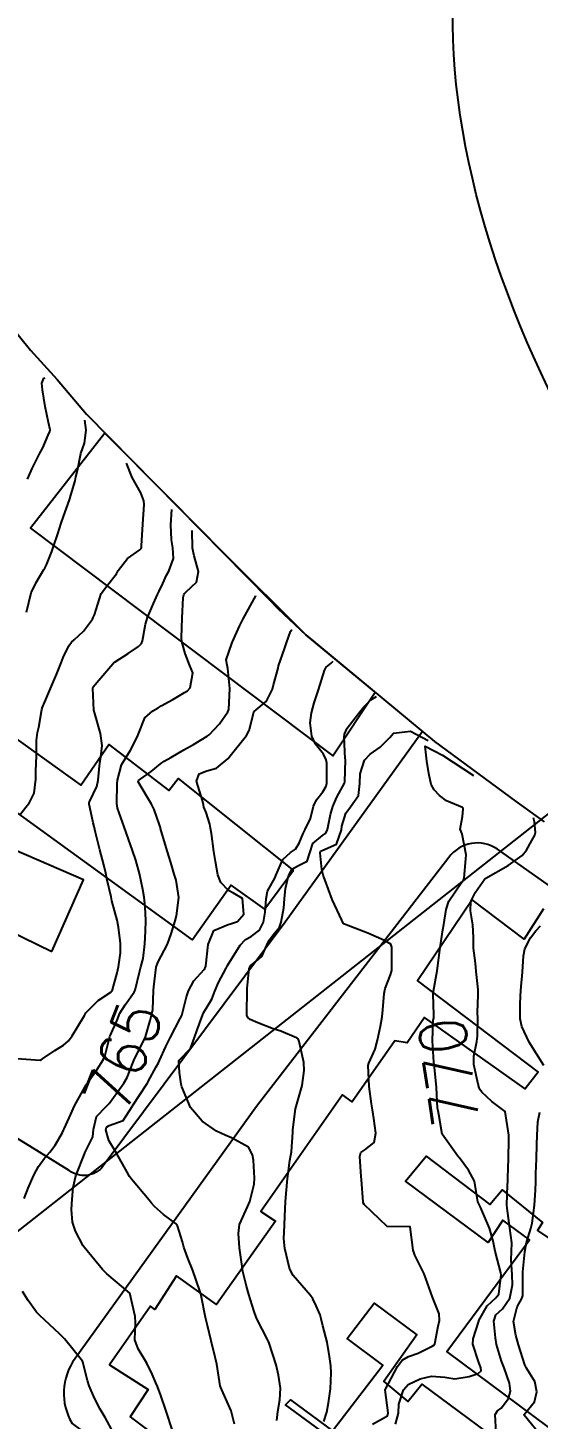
# Model space of a CAD drawing. Header units: metres. Extents: x 318500 to 325275, y 7408834 to 7428799.
# Drawn here: x 320806.3 to 320850.1, y 7409980.9 to 7410100.4 of the extents above; entities that cross this region are included whole.
import ezdxf
from ezdxf.enums import TextEntityAlignment as Align

# ---------------------------------------------------------------- set-up
doc = ezdxf.new("R2010")
doc.units = ezdxf.units.M
doc.header["$MEASUREMENT"] = 0
doc.linetypes.add('CONTINUO', pattern=[0])
for name, color, linetype in [('Area', 45, 'Continuous'), ('Cotas', 45, 'Continuous'), ('Curvas de Nivel 1m', 11, 'Continuous'), ('Curvas de Nivel 5m', 15, 'Continuous'), ('DETALHES', 45, 'Continuous'), ('Edificações', 30, 'Continuous'), ('TEXTO', 45, 'Continuous'), ('Vias Primárias', 230, 'Continuous'), ('Vias Secundárias', 230, 'Continuous')]:
    doc.layers.add(name, color=color, linetype=linetype)
doc.styles.add('Style-STANDARD', font='STANDARD.shx')

msp = doc.modelspace()

# ---------------------------------------------------------------- linework, layer by layer
at = {"layer": 'Area'}
msp.add_lwpolyline([(320783.51, 7410103.61), (320785.56, 7410100.21), (320787.61, 7410096.86), (320790.47, 7410092.4), (320792.42, 7410089.51), (320800.17, 7410080.54), (320802.21, 7410078), (320805.03, 7410074.86), (320805.03, 7410074.33), (320804.62, 7410075.07), (320806.52, 7410072.71), (320808.81, 7410070.19), (320811.33, 7410067.23), (320827.04, 7410051.33), (320827.76, 7410050.54), (320830.19, 7410048.27), (320841.24, 7410039.13), (320848.2, 7410033.99), (320850.65, 7410032.22)], dxfattribs=at)
at = {"layer": 'Curvas de Nivel 1m', "flags": 128}
for points, elevation in [([(320806.18, 7410050.23), (320806.58, 7410051.9), (320807, 7410052.78), (320807.68, 7410053.88), (320807.76, 7410054.02), (320807.91, 7410054.3), (320808.35, 7410055.45), (320808.5, 7410055.87), (320808.86, 7410056.95), (320809.17, 7410057.87), (320809.37, 7410058.45), (320809.86, 7410059.86), (320809.89, 7410059.95), (320809.99, 7410060.26), (320810.35, 7410061.51), (320810.43, 7410061.85), (320810.55, 7410062.38), (320810.84, 7410063.85), (320811.16, 7410064.73), (320811.3, 7410065.84), (320811.19, 7410066.72)], 761), ([(320805.62, 7410032.82), (320806.45, 7410033.9), (320806.84, 7410034.7), (320806.98, 7410035.89), (320806.98, 7410036.58), (320807.03, 7410037.89), (320807.04, 7410039.22), (320807.13, 7410039.89), (320807.24, 7410040.36), (320807.51, 7410041.88), (320807.56, 7410042.06), (320807.75, 7410042.53), (320808.16, 7410043.48), (320808.33, 7410043.87), (320808.77, 7410044.88), (320809.16, 7410045.87), (320809.33, 7410046.33), (320809.81, 7410047.34), (320810.04, 7410047.64), (320810.27, 7410047.85), (320811.07, 7410048.6), (320811.85, 7410049.64), (320811.91, 7410049.77), (320811.94, 7410049.83), (320812.02, 7410049.99), (320812.59, 7410051.82), (320813.15, 7410052.55), (320813.9, 7410053.52), (320814, 7410053.7), (320814.06, 7410053.8), (320814.87, 7410054.84), (320815.93, 7410055.59), (320816.02, 7410055.69), (320816.05, 7410055.78), (320816.06, 7410055.91), (320816.16, 7410057.78), (320816.29, 7410059.46), (320816.27, 7410059.78), (320815.99, 7410060.46), (320815.25, 7410061.79), (320814.78, 7410063.03)], 762), ([(320805.34, 7410011.91), (320807.34, 7410011.76), (320807.43, 7410011.79), (320807.56, 7410011.88), (320808.62, 7410012.6), (320809.36, 7410013.05), (320809.78, 7410013.44), (320810.09, 7410013.85), (320811.15, 7410015.6), (320811.28, 7410015.83), (320811.33, 7410015.89), (320811.39, 7410015.96), (320812.33, 7410016.89), (320813.42, 7410017.62), (320813.51, 7410017.71), (320813.56, 7410017.8), (320813.96, 7410019.28), (320814.08, 7410019.79), (320814.26, 7410020.99), (320814.26, 7410021.79), (320814.09, 7410023.2), (320813.98, 7410023.8), (320813.52, 7410025.46), (320813.44, 7410025.8), (320813.08, 7410027.35), (320812.99, 7410027.81), (320812.82, 7410028.55), (320812.49, 7410029.82), (320812.12, 7410031.3), (320812, 7410031.82), (320811.92, 7410032.14), (320811.63, 7410033.48), (320811.56, 7410033.76), (320811.55, 7410033.83), (320811.57, 7410033.9), (320811.63, 7410034.01), (320812.22, 7410035.26), (320812.34, 7410035.82), (320812.46, 7410037.04), (320812.57, 7410037.82), (320812.67, 7410038.78), (320812.55, 7410039.82), (320812.04, 7410041.52), (320811.97, 7410041.83), (320811.89, 7410043.71), (320811.92, 7410043.83), (320812.56, 7410044.6), (320813.59, 7410045.8), (320813.69, 7410045.9), (320813.79, 7410045.97), (320814.92, 7410046.68), (320815.81, 7410047.29), (320816.05, 7410047.54), (320816.14, 7410047.78), (320816.41, 7410049.21), (320816.57, 7410049.77), (320817.08, 7410050.98), (320817.44, 7410051.76), (320817.59, 7410052.04), (320817.88, 7410052.68), (320818.22, 7410053.42), (320818.42, 7410053.74), (320818.82, 7410054.83), (320818.74, 7410055.74), (320818.64, 7410056.44), (320818.58, 7410057.74), (320818.66, 7410059.05)], 763), ([(320805.98, 7409999.9), (320806.31, 7410000.78), (320806.81, 7410001.89), (320807.22, 7410002.65), (320807.73, 7410003.37), (320808.17, 7410003.87), (320808.65, 7410004.46), (320809.26, 7410005.56), (320809.35, 7410005.76), (320809.41, 7410005.86), (320809.99, 7410007.14), (320810.29, 7410007.84), (320811.31, 7410009.66), (320811.43, 7410009.83), (320812.21, 7410010.93), (320812.76, 7410011.81), (320812.94, 7410012.21), (320813.35, 7410013.8), (320813.37, 7410013.85), (320813.97, 7410015.21), (320814.21, 7410015.79), (320814.66, 7410016.53), (320815.42, 7410017.6), (320815.49, 7410017.71), (320815.51, 7410017.78), (320815.89, 7410019.32), (320816.01, 7410019.77), (320816.19, 7410020.5), (320816.34, 7410021.77), (320816.4, 7410022.85), (320816.42, 7410023.77), (320816.36, 7410024.92), (320816.29, 7410025.77), (320816.18, 7410026.42), (320815.88, 7410027.78), (320815.57, 7410028.94), (320815.28, 7410029.78), (320815.11, 7410030.26), (320814.57, 7410031.79), (320814.01, 7410033.41), (320813.95, 7410033.8), (320813.98, 7410035.48), (320814, 7410035.8), (320814.35, 7410037.13), (320814.73, 7410037.79), (320815.1, 7410038.38), (320815.71, 7410039.56), (320815.79, 7410039.78), (320816.34, 7410041.16), (320817.03, 7410041.76), (320817.48, 7410042.01), (320817.75, 7410042.19), (320818.76, 7410042.73), (320819.76, 7410043.32), (320820, 7410043.48), (320820.25, 7410043.72), (320820.47, 7410045.03), (320820.19, 7410045.72), (320819.8, 7410046.68), (320819.53, 7410047.72), (320819.5, 7410048.05), (320819.55, 7410049.72), (320819.65, 7410051.5), (320819.7, 7410051.72), (320819.76, 7410051.83), (320819.87, 7410051.94), (320820.79, 7410052.81), (320820.95, 7410053.71), (320820.58, 7410055.06), (320820.43, 7410055.71), (320820.42, 7410057.24)], 764), ([(320824.06, 7409980.52), (320823.76, 7409981.66), (320822.97, 7409983.46), (320822.87, 7409983.67), (320822.82, 7409983.82), (320822.52, 7409985.67), (320822.39, 7409986.28), (320822.05, 7409987.68), (320821.72, 7409989), (320821.56, 7409989.68), (320821.18, 7409991.58), (320821.15, 7409991.69), (320821.07, 7409991.96), (320820.48, 7409993.7), (320820.05, 7409994.77), (320819.71, 7409995.71), (320819.58, 7409996.16), (320819.15, 7409997.54), (320819.09, 7409997.66), (320819.03, 7409997.72), (320817.95, 7409998.53), (320817.17, 7409999.21), (320816.92, 7409999.5), (320816.71, 7409999.76), (320815.21, 7410001.55), (320815.04, 7410001.78), (320814.84, 7410002.15), (320813.9, 7410003.79), (320813.25, 7410004.86), (320813, 7410005.8), (320813.04, 7410006.03), (320813.27, 7410006.17), (320814.47, 7410006.59), (320815.25, 7410007.78), (320815.27, 7410007.8), (320815.29, 7410007.84), (320816.54, 7410009.76), (320816.81, 7410010.26), (320817.33, 7410011.19), (320817.53, 7410011.55), (320817.61, 7410011.75), (320818.16, 7410012.94), (320818.55, 7410013.73), (320819.39, 7410015.35), (320819.51, 7410015.59), (320819.56, 7410015.72), (320819.92, 7410017.2), (320820.09, 7410017.71), (320820.55, 7410018.59), (320821.45, 7410019.55), (320821.51, 7410019.64), (320821.54, 7410019.7), (320821.6, 7410019.84), (320821.78, 7410021.7), (320822.28, 7410022.89), (320823.5, 7410023.42), (320823.7, 7410023.46), (320824.31, 7410023.66), (320824.85, 7410024.31), (320824.74, 7410025.65), (320823.97, 7410026.1), (320823.54, 7410026.33), (320822.88, 7410027.01), (320822.62, 7410027.68), (320822.43, 7410028.82), (320822.28, 7410029.69), (320822.06, 7410031.24), (320822, 7410031.69), (320821.94, 7410032.02), (320821.62, 7410033.02), (320821.42, 7410033.5), (320821.39, 7410033.7), (320821.29, 7410034.05), (320820.77, 7410035.71), (320821.02, 7410036.36), (320821.67, 7410036.61), (320822.51, 7410036.85), (320823.5, 7410037.67), (320823.69, 7410037.9), (320825.08, 7410039.65), (320825.3, 7410040.06), (320825.72, 7410041.64), (320825.72, 7410041.66), (320825.74, 7410041.69), (320826.8, 7410042.59), (320827.31, 7410043.62), (320827.41, 7410043.99), (320827.79, 7410045.42), (320827.84, 7410045.62), (320828.35, 7410047.08), (320828.52, 7410047.61), (320828.87, 7410048.57), (320828.98, 7410048.75)], 766), ([(320827.69, 7409980.84), (320827.76, 7409981.6), (320827.93, 7409982.62), (320828.01, 7409983.6), (320827.84, 7409984.74), (320827.62, 7409985.6), (320827.02, 7409987.46), (320826.97, 7409987.61), (320826.91, 7409987.73), (320825.95, 7409989.63), (320825.7, 7409990.27), (320825.28, 7409991.64), (320825.08, 7409992.36), (320824.77, 7409993.64), (320824.7, 7409994.05), (320824.49, 7409995.65), (320824.38, 7409996.89), (320824.49, 7409997.65), (320825.17, 7409999.17), (320825.36, 7409999.64), (320825.73, 7410001.11), (320825.76, 7410001.63), (320825.67, 7410003.19), (320825.6, 7410003.64), (320825.24, 7410004.3), (320823.8, 7410005.11), (320823.25, 7410005.33), (320822.5, 7410005.68), (320821.27, 7410006.52), (320820.27, 7410007.71), (320819.53, 7410009.49), (320819.47, 7410009.72), (320819.32, 7410010.7), (320819.28, 7410011.72), (320819.29, 7410011.77), (320819.34, 7410011.83), (320820.28, 7410012.78), (320820.62, 7410013.71), (320820.8, 7410014.28), (320821.32, 7410015.7), (320821.34, 7410015.75), (320821.39, 7410015.84), (320822.1, 7410017), (320822.37, 7410017.69), (320822.68, 7410018.43), (320823.33, 7410019.67), (320823.45, 7410019.89), (320824.54, 7410021.65), (320824.99, 7410022.13), (320825.48, 7410022.39), (320826.19, 7410022.93), (320826.53, 7410023.63), (320826.67, 7410024.47), (320826.77, 7410025.63), (320826.89, 7410026.27), (320827.55, 7410027.44), (320827.61, 7410027.62), (320828.19, 7410028.99), (320828.85, 7410029.6), (320829.29, 7410029.89), (320829.59, 7410030.4), (320829.96, 7410031.23), (320830.13, 7410031.58), (320830.57, 7410032.53), (320830.83, 7410033.57), (320831.09, 7410034.12), (320831.65, 7410034.81), (320831.92, 7410035.29), (320831.98, 7410035.56), (320831.97, 7410037.27), (320831.93, 7410037.56), (320831.69, 7410038.05), (320831.02, 7410038.89), (320830.69, 7410039.58), (320830.56, 7410040.74), (320830.66, 7410041.58), (320830.89, 7410042.44), (320831.26, 7410043.57), (320831.79, 7410045.21), (320831.89, 7410045.46), (320831.92, 7410045.5), (320832.36, 7410045.85), (320832.52, 7410046.02)], 767), ([(320831.72, 7409980.75), (320831.99, 7409981.54), (320832.13, 7409982.36), (320832.29, 7409983.54), (320832.36, 7409984.92), (320832.32, 7409985.54), (320832.22, 7409986.32), (320832.01, 7409987.55), (320831.63, 7409988.96), (320831.5, 7409989.55), (320831.42, 7409989.92), (320831.06, 7409990.68), (320830.78, 7409991.27), (320830.58, 7409991.57), (320829.1, 7409993.29), (320828.91, 7409993.59), (320828.78, 7409993.91), (320828.36, 7409995.6), (320828.3, 7409996.44), (320828.34, 7409997.6), (320828.37, 7409998.39), (320828.43, 7409999.6), (320828.48, 7410000.32), (320828.6, 7410001.6), (320828.79, 7410003.16), (320828.89, 7410003.6), (320828.94, 7410003.89), (320829.05, 7410005.59), (320829.06, 7410005.79), (320829.29, 7410007.59), (320829.87, 7410009.58), (320830.02, 7410010.88), (320830, 7410011.58), (320829.6, 7410013.36), (320829.52, 7410013.59), (320829.44, 7410013.66), (320829.37, 7410013.7), (320828.02, 7410014.26), (320827.38, 7410014.47), (320826.06, 7410014.96), (320825.39, 7410015.26), (320825.18, 7410015.44), (320825.1, 7410015.64), (320825.11, 7410015.93), (320825.13, 7410017.64), (320825.15, 7410017.92), (320825.31, 7410019.64), (320825.45, 7410019.9), (320826.41, 7410020.68), (320826.82, 7410021.63), (320827.04, 7410022.06), (320827.49, 7410022.66), (320827.91, 7410023.2), (320828.05, 7410023.61), (320828.28, 7410024.84), (320828.35, 7410025.61), (320828.44, 7410026.5), (320828.68, 7410027.6), (320828.98, 7410028.18), (320829.56, 7410028.48), (320830.29, 7410028.85), (320830.52, 7410029.58), (320830.79, 7410030.38), (320831.6, 7410031.06), (320831.9, 7410031.26), (320832.03, 7410031.56), (320832.31, 7410032.86), (320832.51, 7410033.55), (320832.84, 7410034.35), (320833.5, 7410035.54), (320833.54, 7410035.66), (320833.58, 7410037.54), (320833.57, 7410037.66), (320833.46, 7410039.54), (320833.49, 7410039.77), (320833.72, 7410040.26), (320834.69, 7410041.53), (320835.16, 7410042.11), (320835.76, 7410042.7), (320836.26, 7410043)], 768), ([(320835.9, 7409980.52), (320836.93, 7409981.09), (320837.18, 7409981.23), (320837.24, 7409981.48), (320836.99, 7409983.46), (320836.99, 7409983.48), (320837.02, 7409983.53), (320838.06, 7409985.46), (320838.44, 7409986.02), (320839, 7409986.32), (320839.83, 7409986.62), (320841.02, 7409987.21), (320841.16, 7409987.29), (320841.25, 7409987.43), (320841.55, 7409988.92), (320841.67, 7409989.42), (320841.64, 7409990), (320841.07, 7409991.43), (320840.33, 7409993.44), (320839.54, 7409995.02), (320839.39, 7409995.45), (320839.15, 7409997.45), (320837.15, 7409997.48), (320835.18, 7409999.37), (320835.11, 7409999.51), (320835.09, 7409999.6), (320834.96, 7410001.51), (320834.94, 7410001.79), (320834.81, 7410003.51), (320834.91, 7410003.83), (320835.24, 7410004.08), (320836.05, 7410004.69), (320836.2, 7410005.5), (320836.03, 7410006.75), (320835.91, 7410007.5), (320835.82, 7410008.02), (320835.61, 7410009.51), (320835.54, 7410011.31), (320835.59, 7410011.51), (320836.14, 7410012.71), (320836.34, 7410013.5), (320836.59, 7410014.7), (320836.74, 7410015.49), (320836.79, 7410016.09), (320836.9, 7410017.49), (320836.99, 7410017.93), (320837.44, 7410019.09), (320837.55, 7410019.37), (320837.57, 7410019.48), (320837.57, 7410021.38), (320837.56, 7410021.48), (320837.47, 7410021.74), (320836.94, 7410022.03), (320835.49, 7410022.67), (320833.64, 7410023.4), (320833.5, 7410023.45), (320833.39, 7410023.54), (320833.26, 7410023.79), (320832.44, 7410025.55), (320831.81, 7410027.29), (320831.69, 7410027.56), (320831.56, 7410028.14), (320831.41, 7410029.56), (320831.45, 7410029.7), (320831.58, 7410029.78), (320832.82, 7410030.32), (320833.24, 7410031.54), (320833.28, 7410031.87), (320833.62, 7410032.97), (320834, 7410033.53), (320834.69, 7410034.48), (320834.82, 7410035.52), (320834.85, 7410036.34), (320835.23, 7410037.52), (320835.7, 7410038.03), (320836.57, 7410038.64), (320837.4, 7410039.48), (320837.72, 7410039.83), (320839.17, 7410040.02), (320840.69, 7410039.21)], 769), ([(320846.52, 7409979.75), (320846.43, 7409981.36), (320846.64, 7409981.66), (320846.95, 7409981.89), (320847.59, 7409982.71), (320847.76, 7409983.34), (320847.67, 7409984.03), (320847.21, 7409985.35), (320847, 7409985.92), (320846.56, 7409987.35), (320846.46, 7409987.92), (320846.32, 7409989.36), (320846.51, 7409989.91), (320847.06, 7409990.43), (320847.69, 7409991.34), (320847.93, 7409992.49), (320847.91, 7409993.34), (320847.82, 7409994.64), (320847.85, 7409995.34), (320847.87, 7409996.08), (320847.69, 7409997.34), (320847.46, 7409999.06), (320847.45, 7409999.35), (320847.51, 7410001.04), (320847.52, 7410001.35), (320847.53, 7410001.66), (320847.58, 7410003.34), (320847.63, 7410004.96), (320847.61, 7410005.34), (320847.29, 7410007.35), (320846.17, 7410008.23), (320845.31, 7410009.01), (320845.14, 7410009.21), (320845.07, 7410009.38), (320844.99, 7410009.7), (320844.62, 7410011.39), (320844.62, 7410012.11), (320844.87, 7410013.38), (320844.93, 7410013.83), (320844.94, 7410015.38), (320844.93, 7410015.85), (320844.99, 7410017.38), (320844.97, 7410017.84), (320844.82, 7410019.39), (320844.74, 7410020.11), (320844.59, 7410021.39), (320844.57, 7410022.3), (320844.53, 7410023.39), (320844.32, 7410024.59), (320844.35, 7410025.39), (320844.75, 7410026.18), (320845.56, 7410027.33), (320845.58, 7410027.36), (320845.63, 7410027.38), (320847.57, 7410028.49), (320848.75, 7410029.33), (320849.13, 7410029.79), (320849.6, 7410030.63), (320849.84, 7410031.09), (320849.9, 7410031.32), (320849.83, 7410032.22), (320849.74, 7410032.58)], 771), ([(320850.63, 7410011.31), (320849.37, 7410013.32), (320848.73, 7410014.67), (320848.59, 7410015.33), (320848.58, 7410016.5), (320848.62, 7410017.33), (320848.68, 7410018.08), (320848.78, 7410019.33), (320848.87, 7410020.73), (320849, 7410021.33), (320849.49, 7410022.27), (320849.95, 7410022.86), (320850.33, 7410023.31)], 772), ([(320850.57, 7409979.3), (320848.94, 7409981.28), (320848.92, 7409981.32), (320848.94, 7409981.36), (320849.83, 7409982.44), (320850.03, 7409983.3), (320849.86, 7409984.19), (320849.13, 7409985.32), (320848.99, 7409985.62), (320848.46, 7409987.33), (320848.22, 7409988.15), (320848.02, 7409989.34), (320848.32, 7409990.59), (320848.74, 7409991.32), (320848.82, 7409991.58), (320848.82, 7409993.32), (320848.83, 7409993.6), (320848.98, 7409995.32), (320849.14, 7409996.13), (320849.51, 7409997.31), (320849.61, 7409997.77), (320849.81, 7409999.31), (320849.9, 7410000.61), (320849.93, 7410001.31), (320849.95, 7410002.04), (320849.98, 7410003.31), (320850.02, 7410004.53), (320850.04, 7410005.31), (320850.11, 7410006.47), (320850.27, 7410007.31)], 772), ([(320813.66, 7409979.79), (320812.93, 7409981.09), (320812.52, 7409981.81), (320812.03, 7409982.74), (320811.55, 7409983.82), (320811.41, 7409984.26), (320811.03, 7409985.83), (320810.99, 7409985.92), (320809.43, 7409987.85), (320809.03, 7409988.26), (320807.3, 7409989.88), (320807.18, 7409990), (320807.05, 7409990.14), (320806.31, 7409991.14), (320805.83, 7409991.9)], 764)]:
    msp.add_lwpolyline(points, dxfattribs=dict(at, elevation=elevation))
at = {"layer": 'Curvas de Nivel 5m', "flags": 128}
for points, elevation in [([(320806.27, 7410061.65), (320806.38, 7410061.9), (320806.67, 7410062.55), (320807.33, 7410063.89), (320807.57, 7410064.35), (320808.05, 7410065.42), (320808.18, 7410065.75), (320808.2, 7410065.88), (320808.07, 7410066.52), (320807.78, 7410067.88), (320807.54, 7410069.33), (320807.51, 7410069.89), (320807.67, 7410070.33), (320807.77, 7410070.34)], 760), ([(320818.76, 7409979.88), (320818.14, 7409981.73), (320817.71, 7409982.99), (320817.42, 7409983.74), (320817.29, 7409984.06), (320816.98, 7409984.8), (320816.52, 7409985.75), (320815.78, 7409986.99), (320815.49, 7409987.77), (320815.55, 7409989.26), (320815.52, 7409989.77), (320815.07, 7409991.77), (320813.09, 7409993.44), (320812.72, 7409993.81), (320811.13, 7409995.72), (320811.06, 7409995.83), (320810.39, 7409997.09), (320810.13, 7409997.85), (320810.05, 7409998.96), (320810.09, 7409999.85), (320810.2, 7410000.84), (320810.41, 7410001.84), (320811.18, 7410003.78), (320811.2, 7410003.83), (320811.21, 7410003.85), (320811.23, 7410003.87), (320811.87, 7410005.2), (320811.93, 7410005.82), (320812.18, 7410006.92), (320813.02, 7410007.8), (320813.29, 7410008.06), (320814.02, 7410009.08), (320814.54, 7410009.79), (320814.82, 7410010.29), (320815.34, 7410011.61), (320815.39, 7410011.73), (320815.4, 7410011.78), (320816.07, 7410013.06), (320816.41, 7410013.76), (320816.81, 7410015.18), (320816.95, 7410015.76), (320817.02, 7410016.13), (320817.09, 7410017.75), (320817.11, 7410018.07), (320817.32, 7410019.75), (320817.45, 7410020.14), (320818.28, 7410021.74), (320818.61, 7410022.61), (320818.95, 7410023.73), (320819.08, 7410024.16), (320819.27, 7410025.72), (320819.03, 7410027.22), (320818.87, 7410027.73), (320818.57, 7410028.73), (320818.27, 7410029.74), (320817.7, 7410031.66), (320817.68, 7410031.75), (320817.66, 7410031.8), (320817.61, 7410031.96), (320817.15, 7410033.28), (320816.92, 7410033.76), (320815.77, 7410035.66), (320815.8, 7410035.78), (320816.88, 7410036.55), (320817.68, 7410037.21), (320818, 7410037.43), (320818.57, 7410037.74), (320819.7, 7410038.4), (320820.54, 7410038.88), (320821.71, 7410039.57), (320821.87, 7410039.7), (320822.76, 7410040.65), (320823.48, 7410041.67), (320823.55, 7410041.87), (320823.65, 7410043.67), (320823.49, 7410045.38), (320823.41, 7410045.68), (320823.33, 7410046.14), (320823.82, 7410047.53), (320823.86, 7410047.63), (320823.88, 7410047.67), (320824.47, 7410049.03), (320824.78, 7410049.66), (320825.87, 7410051.64), (320825.87, 7410051.64)], 765), ([(320837.88, 7409980.51), (320838.14, 7409981.46), (320838.17, 7409982.24), (320838.57, 7409983.46), (320838.97, 7409983.93), (320840.01, 7409984.41), (320840.98, 7409984.64), (320842.13, 7409984.56), (320842.98, 7409984.41), (320844.21, 7409984.61), (320844.98, 7409984.86), (320845.24, 7409985.11), (320845.21, 7409985.37), (320845, 7409985.9), (320844.53, 7409987.38), (320844.55, 7409987.86), (320845.03, 7409989.37), (320845.05, 7409989.43), (320845.75, 7409990.68), (320846.49, 7409991.36), (320846.76, 7409991.67), (320846.96, 7409993.35), (320846.94, 7409993.51), (320846.44, 7409995.36), (320846.26, 7409996.23), (320845.95, 7409997.36), (320845.18, 7409999.16), (320845.06, 7409999.37), (320844.94, 7409999.61), (320844.67, 7410001.38), (320844.16, 7410002.33), (320843.35, 7410003.4), (320843.23, 7410003.54), (320841.89, 7410005.42), (320841.6, 7410007.11), (320841.54, 7410007.43), (320841.5, 7410007.64), (320841.39, 7410009.43), (320841.32, 7410010.32), (320841.2, 7410011.43), (320841.18, 7410011.59), (320841.06, 7410013.43), (320841.12, 7410015.17), (320841.16, 7410015.43), (320841.17, 7410015.66), (320841.13, 7410017.43), (320841.15, 7410017.7), (320841.45, 7410019.43), (320841.73, 7410021.43), (320841.95, 7410022.97), (320842.03, 7410023.42), (320842.24, 7410024.7), (320842.47, 7410025.42), (320843.55, 7410027.03), (320843.72, 7410027.23), (320843.79, 7410027.4), (320843.91, 7410029.06), (320843.94, 7410029.4), (320843.61, 7410031.17), (320843.51, 7410031.4), (320843.43, 7410031.59), (320843.63, 7410032.7), (320843.7, 7410033.33), (320843.69, 7410033.4), (320843.64, 7410033.46), (320842.25, 7410034.03), (320841.65, 7410034.48), (320841.2, 7410034.98), (320840.93, 7410035.44), (320840.73, 7410036.39), (320840.57, 7410037.45), (320840.43, 7410038.73), (320841.91, 7410037.95), (320844.57, 7410036.22)], 770)]:
    msp.add_lwpolyline(points, dxfattribs=dict(at, elevation=elevation))
at = {"layer": 'DETALHES'}
msp.add_ellipse((320897.85, 7410070.35), major_axis=(-45.87, 53.95), ratio=0.564028, dxfattribs=at)
at = {"layer": 'Edificações'}
for points in [[(320812.92, 7410065.61), (320806.53, 7410057.43), (320832.5, 7410037.89), (320836.13, 7410043.35), (320830.19, 7410048.27), (320823.22, 7410055.2), (320818.43, 7410060.05), (320812.92, 7410065.61)], [(320829.12, 7410028.04), (320826.66, 7410024.73), (320823.75, 7410026.78), (320820.43, 7410022.1), (320794.05, 7410041.21), (320796.79, 7410045.44), (320810.86, 7410035.39), (320813.26, 7410038.87), (320818.41, 7410034.93), (320819.21, 7410035.96), (320829.12, 7410028.04)], [(320808.36, 7410021.09), (320811.09, 7410027.25), (320805.11, 7410029.84), (320803.78, 7410027.21), (320801.15, 7410028.34), (320799.77, 7410025.28), (320808.36, 7410021.09)]]:
    msp.add_lwpolyline(points, close=True, dxfattribs=at)
for points in [[(320850.59, 7410024.76), (320848.94, 7410022.16), (320844.46, 7410025.52), (320839.76, 7410018.57), (320850.14, 7410010.73), (320849.02, 7410009.31), (320840.36, 7410015.43), (320838.87, 7410013.27), (320837.82, 7410013.42), (320834.17, 7410008.19), (320833.33, 7410008.78), (320826.32, 7409998.79), (320827.58, 7409997.95), (320822.51, 7409990.79), (320819.08, 7409993.25), (320817.21, 7409990.35), (320816.84, 7409990.64), (320813.31, 7409985.62), (320816.62, 7409983.5), (320815.08, 7409981.14), (320819.21, 7409978.07)], [(320851.03, 7409980.25), (320842.28, 7409986.76), (320849.4, 7409996.34), (320847.1, 7409998.04), (320845.84, 7409996.12), (320838.73, 7410001.38), (320840.51, 7410003.52), (320845.99, 7409999.38), (320847.03, 7410000.63), (320850.51, 7409997.82), (320850.07, 7409997.15), (320853.25, 7409995), (320856.74, 7410000.05), (320853.56, 7410002.49), (320856.15, 7410006.35), (320870.02, 7409995.97), (320863.13, 7409986.12), (320860.24, 7409988.26), (320853.56, 7409978.54)], [(320843.58, 7409971.07), (320828.42, 7409982.17), (320828.86, 7409982.61), (320832.48, 7409979.95), (320836.78, 7409985.58), (320833.74, 7409987.87), (320836.04, 7409990.9), (320839.72, 7409988.18), (320836.87, 7409984.17), (320838.94, 7409982.47), (320840.13, 7409983.95), (320848.88, 7409977.5)]]:
    msp.add_lwpolyline(points, dxfattribs=at)
at = {"layer": 'TEXTO', "linetype": 'CONTINUO'}
msp.add_polyline3d([(320700.58, 7409914.65, 0), (320857.2, 7410037.78, 0)], dxfattribs=at)
at = {"layer": 'Vias Primárias'}
msp.add_lwpolyline([(320840.2, 7410039.99), (320828.41, 7410023.61), (320812.78, 7410002.7, -0.424257), (320809.81, 7410002.32)], format="xyb", dxfattribs=at)
msp.add_lwpolyline([(320810.09, 7409980.58), (320847.71, 7409952.68), (320878.39, 7409929.87, 0.340144), (320882.11, 7409929.93), (320900.49, 7409953.92), (320913.75, 7409971.48), (320916.42, 7409974.85, 0.390072), (320916.08, 7409979.62), (320893.29, 7409996.01), (320864.21, 7410017.53), (320846.63, 7410029.87, 0.409326), (320842.45, 7410029.17), (320825.93, 7410007.78), (320810.35, 7409986.15, 0.297243)], format="xyb", close=True, dxfattribs=at)
at = {"layer": 'Vias Secundárias'}
msp.add_lwpolyline([(320741.59, 7410040.5), (320748.93, 7410036.19), (320777.79, 7410021.99), (320805.69, 7410004.87), (320809.81, 7410002.32)], dxfattribs=at)

# ---------------------------------------------------------------- texts
at = {"layer": 'Cotas', "style": 'Style-STANDARD'}
for s, rotation, p in [('765', 69.0448, (320814.49, 7410012.13, 765)), ('770', 98.5916, (320842.44, 7410010.75, 770))]:
    msp.add_text(s, height=4, rotation=rotation, dxfattribs=at).set_placement(p, align=Align.MIDDLE_CENTER)

doc.saveas('drawing.dxf')
